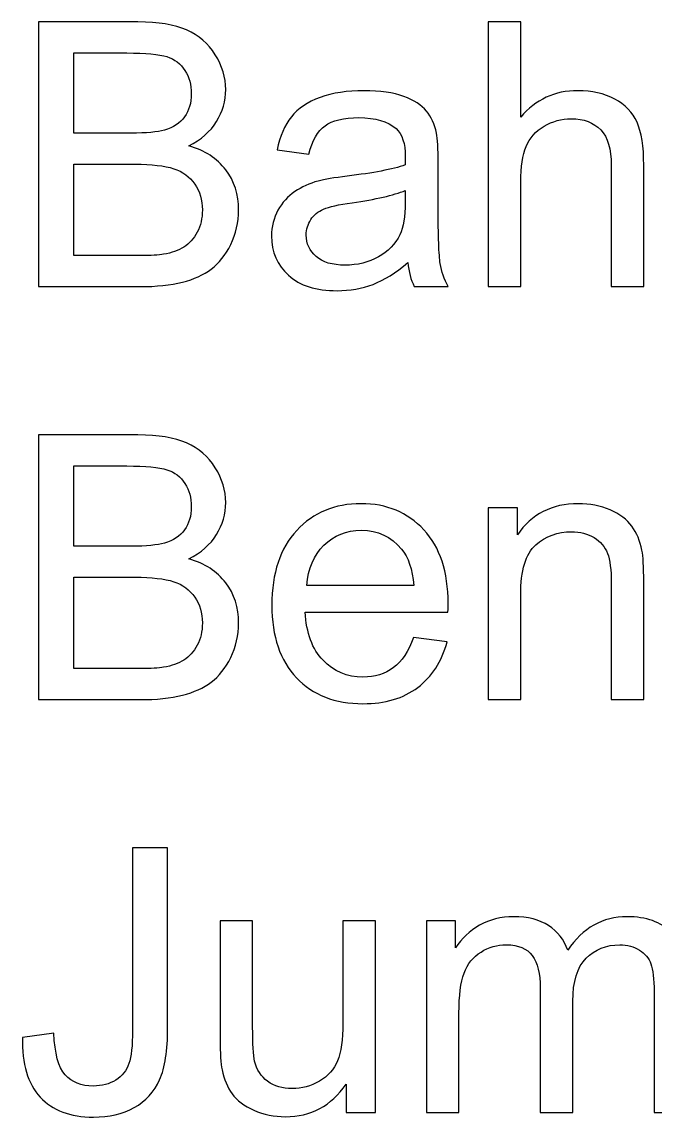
# Model space of a CAD drawing. Header units: millimetres. Extents: x -90 to 90, y -10 to 72.
# Drawn here: x -43.28 to -28.77, y 46.87 to 71.95 of the extents above; entities that cross this region are included whole.
import ezdxf

# ---------------------------------------------------------------- set-up
doc = ezdxf.new("R2010")
doc.units = ezdxf.units.MM
doc.header["$MEASUREMENT"] = 0
doc.layers.add('Layer 1', color=7, linetype='Continuous')

msp = doc.modelspace()

# ---------------------------------------------------------------- linework, layer by layer
at = {"layer": 'Layer 1', "color": 250}
for points, knots in [([(-42.8955, 65.8916), (-42.8955, 65.8916), (-42.8955, 71.9538), (-42.8955, 71.9538), (-42.8955, 71.9538), (-42.8955, 71.9538), (-40.6208, 71.9538), (-40.6208, 71.9538), (-40.6208, 71.9538), (-40.158, 71.9538), (-39.7868, 71.8931), (-39.506, 71.7703), (-39.506, 71.7703), (-39.2266, 71.6475), (-39.0079, 71.4585), (-38.8499, 71.203), (-38.8499, 71.203), (-38.6904, 70.949), (-38.6114, 70.6823), (-38.6114, 70.4029), (-38.6114, 70.4029), (-38.6114, 70.1447), (-38.6819, 69.9006), (-38.8216, 69.672), (-38.8216, 69.672), (-38.9613, 69.4434), (-39.173, 69.2585), (-39.4566, 69.1174), (-39.4566, 69.1174), (-39.0897, 69.0102), (-38.8075, 68.8267), (-38.6114, 68.5671), (-38.6114, 68.5671), (-38.4138, 68.3088), (-38.315, 68.0026), (-38.315, 67.6499), (-38.315, 67.6499), (-38.315, 67.3648), (-38.3757, 67.1009), (-38.4957, 66.8568), (-38.4957, 66.8568), (-38.6156, 66.6127), (-38.7638, 66.425), (-38.9402, 66.2924), (-38.9402, 66.2924), (-39.1166, 66.1611), (-39.3381, 66.0609), (-39.6034, 65.9932), (-39.6034, 65.9932), (-39.8701, 65.9255), (-40.1961, 65.8916), (-40.5827, 65.8916), (-40.5827, 65.8916), (-40.5827, 65.8916), (-42.8955, 65.8916), (-42.8955, 65.8916)], [0, 0, 0, 0, 0.0666667, 0.0666667, 0.0666667, 0.0666667, 0.1333333, 0.1333333, 0.1333333, 0.1333333, 0.2, 0.2, 0.2, 0.2, 0.2666667, 0.2666667, 0.2666667, 0.2666667, 0.3333333, 0.3333333, 0.3333333, 0.3333333, 0.4, 0.4, 0.4, 0.4, 0.4666667, 0.4666667, 0.4666667, 0.4666667, 0.5333333, 0.5333333, 0.5333333, 0.5333333, 0.6, 0.6, 0.6, 0.6, 0.6666667, 0.6666667, 0.6666667, 0.6666667, 0.7333333, 0.7333333, 0.7333333, 0.7333333, 0.8, 0.8, 0.8, 0.8, 0.8666667, 0.8666667, 0.8666667, 0.8666667, 1, 1, 1, 1]), ([(-32.5986, 65.8916), (-32.5986, 65.8916), (-32.5986, 71.9538), (-32.5986, 71.9538), (-32.5986, 71.9538), (-32.5986, 71.9538), (-31.8535, 71.9538), (-31.8535, 71.9538), (-31.8535, 71.9538), (-31.8535, 71.9538), (-31.8535, 69.7722), (-31.8535, 69.7722), (-31.8535, 69.7722), (-31.5078, 70.1772), (-31.0718, 70.379), (-30.544, 70.379), (-30.544, 70.379), (-30.2209, 70.379), (-29.9401, 70.3155), (-29.7002, 70.187), (-29.7002, 70.187), (-29.4617, 70.0586), (-29.2909, 69.8822), (-29.1879, 69.6565), (-29.1879, 69.6565), (-29.0849, 69.4307), (-29.0341, 69.1019), (-29.0341, 68.6729), (-29.0341, 68.6729), (-29.0341, 68.6729), (-29.0341, 65.8916), (-29.0341, 65.8916), (-29.0341, 65.8916), (-29.0341, 65.8916), (-29.7792, 65.8916), (-29.7792, 65.8916), (-29.7792, 65.8916), (-29.7792, 65.8916), (-29.7792, 68.6701), (-29.7792, 68.6701), (-29.7792, 68.6701), (-29.7792, 69.0412), (-29.8596, 69.3121), (-30.0191, 69.4815), (-30.0191, 69.4815), (-30.1799, 69.6508), (-30.4057, 69.7355), (-30.6992, 69.7355), (-30.6992, 69.7355), (-30.918, 69.7355), (-31.124, 69.679), (-31.3173, 69.5647), (-31.3173, 69.5647), (-31.5106, 69.4504), (-31.6475, 69.2952), (-31.7308, 69.0991), (-31.7308, 69.0991), (-31.8126, 68.9043), (-31.8535, 68.6348), (-31.8535, 68.2905), (-31.8535, 68.2905), (-31.8535, 68.2905), (-31.8535, 65.8916), (-31.8535, 65.8916), (-31.8535, 65.8916), (-31.8535, 65.8916), (-32.5986, 65.8916), (-32.5986, 65.8916)], [0, 0, 0, 0, 0.0555556, 0.0555556, 0.0555556, 0.0555556, 0.1111111, 0.1111111, 0.1111111, 0.1111111, 0.1666667, 0.1666667, 0.1666667, 0.1666667, 0.2222222, 0.2222222, 0.2222222, 0.2222222, 0.2777778, 0.2777778, 0.2777778, 0.2777778, 0.3333333, 0.3333333, 0.3333333, 0.3333333, 0.3888889, 0.3888889, 0.3888889, 0.3888889, 0.4444444, 0.4444444, 0.4444444, 0.4444444, 0.5, 0.5, 0.5, 0.5, 0.5555556, 0.5555556, 0.5555556, 0.5555556, 0.6111111, 0.6111111, 0.6111111, 0.6111111, 0.6666667, 0.6666667, 0.6666667, 0.6666667, 0.7222222, 0.7222222, 0.7222222, 0.7222222, 0.7777778, 0.7777778, 0.7777778, 0.7777778, 0.8333333, 0.8333333, 0.8333333, 0.8333333, 0.8888889, 0.8888889, 0.8888889, 0.8888889, 1, 1, 1, 1]), ([(-42.0912, 69.4053), (-42.0912, 69.4053), (-40.7803, 69.4053), (-40.7803, 69.4053), (-40.7803, 69.4053), (-40.4247, 69.4053), (-40.1693, 69.4293), (-40.0154, 69.4758), (-40.0154, 69.4758), (-39.8108, 69.5365), (-39.657, 69.6381), (-39.554, 69.7792), (-39.554, 69.7792), (-39.451, 69.9203), (-39.3988, 70.0967), (-39.3988, 70.3098), (-39.3988, 70.3098), (-39.3988, 70.5116), (-39.4468, 70.6894), (-39.5441, 70.8418), (-39.5441, 70.8418), (-39.6401, 70.9956), (-39.7784, 71.1014), (-39.9576, 71.1579), (-39.9576, 71.1579), (-40.1368, 71.2143), (-40.4444, 71.2426), (-40.879, 71.2426), (-40.879, 71.2426), (-40.879, 71.2426), (-42.0912, 71.2426), (-42.0912, 71.2426), (-42.0912, 71.2426), (-42.0912, 71.2426), (-42.0912, 69.4053), (-42.0912, 69.4053)], [0, 0, 0, 0, 0.1, 0.1, 0.1, 0.1, 0.2, 0.2, 0.2, 0.2, 0.3, 0.3, 0.3, 0.3, 0.4, 0.4, 0.4, 0.4, 0.5, 0.5, 0.5, 0.5, 0.6, 0.6, 0.6, 0.6, 0.7, 0.7, 0.7, 0.7, 0.8, 0.8, 0.8, 0.8, 1, 1, 1, 1]), ([(-34.4373, 66.4419), (-34.7139, 66.2063), (-34.9806, 66.0412), (-35.236, 65.9438), (-35.236, 65.9438), (-35.4914, 65.8464), (-35.7651, 65.7985), (-36.0587, 65.7985), (-36.0587, 65.7985), (-36.5413, 65.7985), (-36.9124, 65.9156), (-37.172, 66.1512), (-37.172, 66.1512), (-37.4317, 66.3855), (-37.5615, 66.6861), (-37.5615, 67.0515), (-37.5615, 67.0515), (-37.5615, 67.266), (-37.5121, 67.4622), (-37.4147, 67.64), (-37.4147, 67.64), (-37.316, 67.8178), (-37.1876, 67.9589), (-37.0295, 68.0661), (-37.0295, 68.0661), (-36.8701, 68.1734), (-36.6923, 68.2552), (-36.4933, 68.3103), (-36.4933, 68.3103), (-36.3465, 68.3484), (-36.125, 68.385), (-35.8301, 68.4217), (-35.8301, 68.4217), (-35.2289, 68.4923), (-34.7844, 68.5784), (-34.5008, 68.6771), (-34.5008, 68.6771), (-34.498, 68.7787), (-34.4966, 68.8437), (-34.4966, 68.8705), (-34.4966, 68.8705), (-34.4966, 69.1724), (-34.5671, 69.3855), (-34.7082, 69.5097), (-34.7082, 69.5097), (-34.8987, 69.6776), (-35.1824, 69.7609), (-35.5577, 69.7609), (-35.5577, 69.7609), (-35.9091, 69.7609), (-36.1687, 69.6988), (-36.3352, 69.576), (-36.3352, 69.576), (-36.5032, 69.4533), (-36.6259, 69.2359), (-36.7064, 68.9227), (-36.7064, 68.9227), (-36.7064, 68.9227), (-37.4345, 69.0243), (-37.4345, 69.0243), (-37.4345, 69.0243), (-37.3682, 69.3361), (-37.2595, 69.5887), (-37.1071, 69.7806), (-37.1071, 69.7806), (-36.9547, 69.9725), (-36.7346, 70.1193), (-36.4467, 70.2237), (-36.4467, 70.2237), (-36.1603, 70.3267), (-35.8258, 70.379), (-35.4476, 70.379), (-35.4476, 70.379), (-35.0723, 70.379), (-34.7661, 70.3352), (-34.5304, 70.2463), (-34.5304, 70.2463), (-34.2962, 70.1574), (-34.1226, 70.0473), (-34.0125, 69.9133), (-34.0125, 69.9133), (-33.9025, 69.7792), (-33.8249, 69.6099), (-33.7797, 69.4053), (-33.7797, 69.4053), (-33.7557, 69.2783), (-33.743, 69.0497), (-33.743, 68.7209), (-33.743, 68.7209), (-33.743, 68.7209), (-33.743, 67.7331), (-33.743, 67.7331), (-33.743, 67.7331), (-33.743, 67.0431), (-33.7275, 66.607), (-33.6965, 66.4222), (-33.6965, 66.4222), (-33.6668, 66.2373), (-33.6047, 66.0609), (-33.5144, 65.8916), (-33.5144, 65.8916), (-33.5144, 65.8916), (-34.2934, 65.8916), (-34.2934, 65.8916), (-34.2934, 65.8916), (-34.3681, 66.0482), (-34.4161, 66.2317), (-34.4373, 66.4419)], [0, 0, 0, 0, 0.0357143, 0.0357143, 0.0357143, 0.0357143, 0.0714286, 0.0714286, 0.0714286, 0.0714286, 0.1071429, 0.1071429, 0.1071429, 0.1071429, 0.1428571, 0.1428571, 0.1428571, 0.1428571, 0.1785714, 0.1785714, 0.1785714, 0.1785714, 0.2142857, 0.2142857, 0.2142857, 0.2142857, 0.25, 0.25, 0.25, 0.25, 0.2857143, 0.2857143, 0.2857143, 0.2857143, 0.3214286, 0.3214286, 0.3214286, 0.3214286, 0.3571429, 0.3571429, 0.3571429, 0.3571429, 0.3928571, 0.3928571, 0.3928571, 0.3928571, 0.4285714, 0.4285714, 0.4285714, 0.4285714, 0.4642857, 0.4642857, 0.4642857, 0.4642857, 0.5, 0.5, 0.5, 0.5, 0.5357143, 0.5357143, 0.5357143, 0.5357143, 0.5714286, 0.5714286, 0.5714286, 0.5714286, 0.6071429, 0.6071429, 0.6071429, 0.6071429, 0.6428571, 0.6428571, 0.6428571, 0.6428571, 0.6785714, 0.6785714, 0.6785714, 0.6785714, 0.7142857, 0.7142857, 0.7142857, 0.7142857, 0.75, 0.75, 0.75, 0.75, 0.7857143, 0.7857143, 0.7857143, 0.7857143, 0.8214286, 0.8214286, 0.8214286, 0.8214286, 0.8571429, 0.8571429, 0.8571429, 0.8571429, 0.8928571, 0.8928571, 0.8928571, 0.8928571, 0.9285714, 0.9285714, 0.9285714, 0.9285714, 1, 1, 1, 1]), ([(-42.0912, 66.6028), (-42.0912, 66.6028), (-40.5813, 66.6028), (-40.5813, 66.6028), (-40.5813, 66.6028), (-40.3217, 66.6028), (-40.1396, 66.6127), (-40.0338, 66.6324), (-40.0338, 66.6324), (-39.8503, 66.6649), (-39.6951, 66.7199), (-39.5709, 66.7975), (-39.5709, 66.7975), (-39.4468, 66.8751), (-39.3452, 66.988), (-39.2647, 67.1362), (-39.2647, 67.1362), (-39.1843, 67.2844), (-39.1448, 67.4551), (-39.1448, 67.6484), (-39.1448, 67.6484), (-39.1448, 67.8756), (-39.2026, 68.0718), (-39.3198, 68.2397), (-39.3198, 68.2397), (-39.4355, 68.4076), (-39.5963, 68.5247), (-39.8024, 68.5925), (-39.8024, 68.5925), (-40.007, 68.6602), (-40.3033, 68.6941), (-40.6885, 68.6941), (-40.6885, 68.6941), (-40.6885, 68.6941), (-42.0912, 68.6941), (-42.0912, 68.6941), (-42.0912, 68.6941), (-42.0912, 68.6941), (-42.0912, 66.6028), (-42.0912, 66.6028)], [0, 0, 0, 0, 0.0909091, 0.0909091, 0.0909091, 0.0909091, 0.1818182, 0.1818182, 0.1818182, 0.1818182, 0.2727273, 0.2727273, 0.2727273, 0.2727273, 0.3636364, 0.3636364, 0.3636364, 0.3636364, 0.4545455, 0.4545455, 0.4545455, 0.4545455, 0.5454545, 0.5454545, 0.5454545, 0.5454545, 0.6363636, 0.6363636, 0.6363636, 0.6363636, 0.7272727, 0.7272727, 0.7272727, 0.7272727, 0.8181818, 0.8181818, 0.8181818, 0.8181818, 1, 1, 1, 1]), ([(-34.4966, 68.0929), (-34.7675, 67.9829), (-35.1739, 67.8897), (-35.7158, 67.8135), (-35.7158, 67.8135), (-36.0234, 67.7698), (-36.2407, 67.7204), (-36.3677, 67.6654), (-36.3677, 67.6654), (-36.4947, 67.6103), (-36.5921, 67.5299), (-36.6612, 67.4255), (-36.6612, 67.4255), (-36.7304, 67.3197), (-36.7656, 67.2025), (-36.7656, 67.0727), (-36.7656, 67.0727), (-36.7656, 66.8766), (-36.6908, 66.7115), (-36.5399, 66.5802), (-36.5399, 66.5802), (-36.3889, 66.449), (-36.1687, 66.3827), (-35.8794, 66.3827), (-35.8794, 66.3827), (-35.593, 66.3827), (-35.3376, 66.4448), (-35.1132, 66.5703), (-35.1132, 66.5703), (-34.8903, 66.6945), (-34.7252, 66.8653), (-34.6207, 67.0812), (-34.6207, 67.0812), (-34.5403, 67.2491), (-34.5008, 67.496), (-34.5008, 67.822), (-34.5008, 67.822), (-34.5008, 67.822), (-34.4966, 68.0929), (-34.4966, 68.0929)], [0, 0, 0, 0, 0.0909091, 0.0909091, 0.0909091, 0.0909091, 0.1818182, 0.1818182, 0.1818182, 0.1818182, 0.2727273, 0.2727273, 0.2727273, 0.2727273, 0.3636364, 0.3636364, 0.3636364, 0.3636364, 0.4545455, 0.4545455, 0.4545455, 0.4545455, 0.5454545, 0.5454545, 0.5454545, 0.5454545, 0.6363636, 0.6363636, 0.6363636, 0.6363636, 0.7272727, 0.7272727, 0.7272727, 0.7272727, 0.8181818, 0.8181818, 0.8181818, 0.8181818, 1, 1, 1, 1]), ([(-42.8955, 56.4329), (-42.8955, 56.4329), (-42.8955, 62.4951), (-42.8955, 62.4951), (-42.8955, 62.4951), (-42.8955, 62.4951), (-40.6208, 62.4951), (-40.6208, 62.4951), (-40.6208, 62.4951), (-40.158, 62.4951), (-39.7868, 62.4344), (-39.506, 62.3116), (-39.506, 62.3116), (-39.2266, 62.1888), (-39.0079, 61.9998), (-38.8499, 61.7443), (-38.8499, 61.7443), (-38.6904, 61.4903), (-38.6114, 61.2236), (-38.6114, 60.9442), (-38.6114, 60.9442), (-38.6114, 60.686), (-38.6819, 60.4419), (-38.8216, 60.2133), (-38.8216, 60.2133), (-38.9613, 59.9847), (-39.173, 59.7998), (-39.4566, 59.6587), (-39.4566, 59.6587), (-39.0897, 59.5515), (-38.8075, 59.368), (-38.6114, 59.1084), (-38.6114, 59.1084), (-38.4138, 58.8501), (-38.315, 58.5439), (-38.315, 58.1912), (-38.315, 58.1912), (-38.315, 57.9061), (-38.3757, 57.6422), (-38.4957, 57.3981), (-38.4957, 57.3981), (-38.6156, 57.154), (-38.7638, 56.9663), (-38.9402, 56.8337), (-38.9402, 56.8337), (-39.1166, 56.7024), (-39.3381, 56.6022), (-39.6034, 56.5345), (-39.6034, 56.5345), (-39.8701, 56.4668), (-40.1961, 56.4329), (-40.5827, 56.4329), (-40.5827, 56.4329), (-40.5827, 56.4329), (-42.8955, 56.4329), (-42.8955, 56.4329)], [0, 0, 0, 0, 0.0666667, 0.0666667, 0.0666667, 0.0666667, 0.1333333, 0.1333333, 0.1333333, 0.1333333, 0.2, 0.2, 0.2, 0.2, 0.2666667, 0.2666667, 0.2666667, 0.2666667, 0.3333333, 0.3333333, 0.3333333, 0.3333333, 0.4, 0.4, 0.4, 0.4, 0.4666667, 0.4666667, 0.4666667, 0.4666667, 0.5333333, 0.5333333, 0.5333333, 0.5333333, 0.6, 0.6, 0.6, 0.6, 0.6666667, 0.6666667, 0.6666667, 0.6666667, 0.7333333, 0.7333333, 0.7333333, 0.7333333, 0.8, 0.8, 0.8, 0.8, 0.8666667, 0.8666667, 0.8666667, 0.8666667, 1, 1, 1, 1]), ([(-42.0912, 59.9466), (-42.0912, 59.9466), (-40.7803, 59.9466), (-40.7803, 59.9466), (-40.7803, 59.9466), (-40.4247, 59.9466), (-40.1693, 59.9706), (-40.0154, 60.0171), (-40.0154, 60.0171), (-39.8108, 60.0778), (-39.657, 60.1794), (-39.554, 60.3205), (-39.554, 60.3205), (-39.451, 60.4616), (-39.3988, 60.638), (-39.3988, 60.8511), (-39.3988, 60.8511), (-39.3988, 61.0529), (-39.4468, 61.2307), (-39.5441, 61.3831), (-39.5441, 61.3831), (-39.6401, 61.5369), (-39.7784, 61.6427), (-39.9576, 61.6992), (-39.9576, 61.6992), (-40.1368, 61.7556), (-40.4444, 61.7839), (-40.879, 61.7839), (-40.879, 61.7839), (-40.879, 61.7839), (-42.0912, 61.7839), (-42.0912, 61.7839), (-42.0912, 61.7839), (-42.0912, 61.7839), (-42.0912, 59.9466), (-42.0912, 59.9466)], [0, 0, 0, 0, 0.1, 0.1, 0.1, 0.1, 0.2, 0.2, 0.2, 0.2, 0.3, 0.3, 0.3, 0.3, 0.4, 0.4, 0.4, 0.4, 0.5, 0.5, 0.5, 0.5, 0.6, 0.6, 0.6, 0.6, 0.7, 0.7, 0.7, 0.7, 0.8, 0.8, 0.8, 0.8, 1, 1, 1, 1]), ([(-34.3103, 57.8553), (-34.3103, 57.8553), (-33.5398, 57.7537), (-33.5398, 57.7537), (-33.5398, 57.7537), (-33.6598, 57.3064), (-33.8841, 56.9578), (-34.2115, 56.7109), (-34.2115, 56.7109), (-34.5389, 56.4639), (-34.9566, 56.3398), (-35.466, 56.3398), (-35.466, 56.3398), (-36.1066, 56.3398), (-36.6146, 56.5373), (-36.99, 56.9324), (-36.99, 56.9324), (-37.3654, 57.3261), (-37.553, 57.8807), (-37.553, 58.5933), (-37.553, 58.5933), (-37.553, 59.3299), (-37.3639, 59.9028), (-36.9844, 60.3092), (-36.9844, 60.3092), (-36.6048, 60.7171), (-36.1123, 60.9203), (-35.5069, 60.9203), (-35.5069, 60.9203), (-34.9213, 60.9203), (-34.4429, 60.7213), (-34.0718, 60.3219), (-34.0718, 60.3219), (-33.7007, 59.9226), (-33.5144, 59.361), (-33.5144, 58.6371), (-33.5144, 58.6371), (-33.5144, 58.5933), (-33.5158, 58.527), (-33.5186, 58.4395), (-33.5186, 58.4395), (-33.5186, 58.4395), (-36.791, 58.4395), (-36.791, 58.4395), (-36.791, 58.4395), (-36.7628, 57.9583), (-36.6273, 57.5886), (-36.3818, 57.3332), (-36.3818, 57.3332), (-36.1377, 57.0778), (-35.8315, 56.9494), (-35.466, 56.9494), (-35.466, 56.9494), (-35.1936, 56.9494), (-34.9608, 57.0213), (-34.7689, 57.1653), (-34.7689, 57.1653), (-34.5756, 57.3092), (-34.4232, 57.5392), (-34.3103, 57.8553)], [0, 0, 0, 0, 0.0625, 0.0625, 0.0625, 0.0625, 0.125, 0.125, 0.125, 0.125, 0.1875, 0.1875, 0.1875, 0.1875, 0.25, 0.25, 0.25, 0.25, 0.3125, 0.3125, 0.3125, 0.3125, 0.375, 0.375, 0.375, 0.375, 0.4375, 0.4375, 0.4375, 0.4375, 0.5, 0.5, 0.5, 0.5, 0.5625, 0.5625, 0.5625, 0.5625, 0.625, 0.625, 0.625, 0.625, 0.6875, 0.6875, 0.6875, 0.6875, 0.75, 0.75, 0.75, 0.75, 0.8125, 0.8125, 0.8125, 0.8125, 0.875, 0.875, 0.875, 0.875, 1, 1, 1, 1]), ([(-32.5986, 56.4329), (-32.5986, 56.4329), (-32.5986, 60.8271), (-32.5986, 60.8271), (-32.5986, 60.8271), (-32.5986, 60.8271), (-31.9297, 60.8271), (-31.9297, 60.8271), (-31.9297, 60.8271), (-31.9297, 60.8271), (-31.9297, 60.2034), (-31.9297, 60.2034), (-31.9297, 60.2034), (-31.608, 60.6818), (-31.1423, 60.9203), (-30.5341, 60.9203), (-30.5341, 60.9203), (-30.2688, 60.9203), (-30.0261, 60.8723), (-29.8046, 60.7777), (-29.8046, 60.7777), (-29.583, 60.6832), (-29.4165, 60.5576), (-29.3065, 60.4038), (-29.3065, 60.4038), (-29.1964, 60.25), (-29.1188, 60.0665), (-29.075, 59.8549), (-29.075, 59.8549), (-29.0482, 59.7166), (-29.0341, 59.4753), (-29.0341, 59.131), (-29.0341, 59.131), (-29.0341, 59.131), (-29.0341, 56.4329), (-29.0341, 56.4329), (-29.0341, 56.4329), (-29.0341, 56.4329), (-29.7792, 56.4329), (-29.7792, 56.4329), (-29.7792, 56.4329), (-29.7792, 56.4329), (-29.7792, 59.1027), (-29.7792, 59.1027), (-29.7792, 59.1027), (-29.7792, 59.4061), (-29.8074, 59.6333), (-29.8653, 59.7829), (-29.8653, 59.7829), (-29.9231, 59.9325), (-30.0261, 60.0524), (-30.1729, 60.1427), (-30.1729, 60.1427), (-30.3196, 60.2316), (-30.4932, 60.2768), (-30.6908, 60.2768), (-30.6908, 60.2768), (-31.0069, 60.2768), (-31.2792, 60.1766), (-31.5092, 59.9748), (-31.5092, 59.9748), (-31.7392, 59.7744), (-31.8535, 59.392), (-31.8535, 58.8304), (-31.8535, 58.8304), (-31.8535, 58.8304), (-31.8535, 56.4329), (-31.8535, 56.4329), (-31.8535, 56.4329), (-31.8535, 56.4329), (-32.5986, 56.4329), (-32.5986, 56.4329)], [0, 0, 0, 0, 0.0526316, 0.0526316, 0.0526316, 0.0526316, 0.1052632, 0.1052632, 0.1052632, 0.1052632, 0.1578947, 0.1578947, 0.1578947, 0.1578947, 0.2105263, 0.2105263, 0.2105263, 0.2105263, 0.2631579, 0.2631579, 0.2631579, 0.2631579, 0.3157895, 0.3157895, 0.3157895, 0.3157895, 0.3684211, 0.3684211, 0.3684211, 0.3684211, 0.4210526, 0.4210526, 0.4210526, 0.4210526, 0.4736842, 0.4736842, 0.4736842, 0.4736842, 0.5263158, 0.5263158, 0.5263158, 0.5263158, 0.5789474, 0.5789474, 0.5789474, 0.5789474, 0.6315789, 0.6315789, 0.6315789, 0.6315789, 0.6842105, 0.6842105, 0.6842105, 0.6842105, 0.7368421, 0.7368421, 0.7368421, 0.7368421, 0.7894737, 0.7894737, 0.7894737, 0.7894737, 0.8421053, 0.8421053, 0.8421053, 0.8421053, 0.8947368, 0.8947368, 0.8947368, 0.8947368, 1, 1, 1, 1]), ([(-36.7487, 59.0491), (-36.7487, 59.0491), (-34.3018, 59.0491), (-34.3018, 59.0491), (-34.3018, 59.0491), (-34.3343, 59.4188), (-34.4288, 59.6954), (-34.5826, 59.8803), (-34.5826, 59.8803), (-34.8183, 60.1667), (-35.1259, 60.3106), (-35.5027, 60.3106), (-35.5027, 60.3106), (-35.8442, 60.3106), (-36.1306, 60.1963), (-36.3635, 59.9677), (-36.3635, 59.9677), (-36.5949, 59.7391), (-36.7233, 59.4329), (-36.7487, 59.0491)], [0, 0, 0, 0, 0.1666667, 0.1666667, 0.1666667, 0.1666667, 0.3333333, 0.3333333, 0.3333333, 0.3333333, 0.5, 0.5, 0.5, 0.5, 0.6666667, 0.6666667, 0.6666667, 0.6666667, 1, 1, 1, 1]), ([(-42.0912, 57.1441), (-42.0912, 57.1441), (-40.5813, 57.1441), (-40.5813, 57.1441), (-40.5813, 57.1441), (-40.3217, 57.1441), (-40.1396, 57.154), (-40.0338, 57.1737), (-40.0338, 57.1737), (-39.8503, 57.2062), (-39.6951, 57.2612), (-39.5709, 57.3388), (-39.5709, 57.3388), (-39.4468, 57.4164), (-39.3452, 57.5293), (-39.2647, 57.6775), (-39.2647, 57.6775), (-39.1843, 57.8257), (-39.1448, 57.9964), (-39.1448, 58.1897), (-39.1448, 58.1897), (-39.1448, 58.4169), (-39.2026, 58.6131), (-39.3198, 58.781), (-39.3198, 58.781), (-39.4355, 58.9489), (-39.5963, 59.066), (-39.8024, 59.1338), (-39.8024, 59.1338), (-40.007, 59.2015), (-40.3033, 59.2354), (-40.6885, 59.2354), (-40.6885, 59.2354), (-40.6885, 59.2354), (-42.0912, 59.2354), (-42.0912, 59.2354), (-42.0912, 59.2354), (-42.0912, 59.2354), (-42.0912, 57.1441), (-42.0912, 57.1441)], [0, 0, 0, 0, 0.0909091, 0.0909091, 0.0909091, 0.0909091, 0.1818182, 0.1818182, 0.1818182, 0.1818182, 0.2727273, 0.2727273, 0.2727273, 0.2727273, 0.3636364, 0.3636364, 0.3636364, 0.3636364, 0.4545455, 0.4545455, 0.4545455, 0.4545455, 0.5454545, 0.5454545, 0.5454545, 0.5454545, 0.6363636, 0.6363636, 0.6363636, 0.6363636, 0.7272727, 0.7272727, 0.7272727, 0.7272727, 0.8181818, 0.8181818, 0.8181818, 0.8181818, 1, 1, 1, 1]), ([(-43.2681, 48.6958), (-43.2681, 48.6958), (-42.5484, 48.7945), (-42.5484, 48.7945), (-42.5484, 48.7945), (-42.5286, 48.3303), (-42.4426, 48.0128), (-42.2888, 47.8406), (-42.2888, 47.8406), (-42.1349, 47.6699), (-41.9204, 47.5838), (-41.6481, 47.5838), (-41.6481, 47.5838), (-41.4477, 47.5838), (-41.2742, 47.6304), (-41.1288, 47.7221), (-41.1288, 47.7221), (-40.9835, 47.8152), (-40.8819, 47.9408), (-40.8268, 48.0989), (-40.8268, 48.0989), (-40.7718, 48.2569), (-40.745, 48.5109), (-40.745, 48.858), (-40.745, 48.858), (-40.745, 48.858), (-40.745, 53.0364), (-40.745, 53.0364), (-40.745, 53.0364), (-40.745, 53.0364), (-39.9407, 53.0364), (-39.9407, 53.0364), (-39.9407, 53.0364), (-39.9407, 53.0364), (-39.9407, 48.906), (-39.9407, 48.906), (-39.9407, 48.906), (-39.9407, 48.3994), (-40.0013, 48.0071), (-40.1241, 47.7277), (-40.1241, 47.7277), (-40.2469, 47.4497), (-40.4402, 47.2381), (-40.7069, 47.0913), (-40.7069, 47.0913), (-40.9722, 46.946), (-41.284, 46.8726), (-41.641, 46.8726), (-41.641, 46.8726), (-42.173, 46.8726), (-42.5794, 47.025), (-42.8617, 47.3312), (-42.8617, 47.3312), (-43.1439, 47.6374), (-43.2794, 48.0918), (-43.2681, 48.6958)], [0, 0, 0, 0, 0.0666667, 0.0666667, 0.0666667, 0.0666667, 0.1333333, 0.1333333, 0.1333333, 0.1333333, 0.2, 0.2, 0.2, 0.2, 0.2666667, 0.2666667, 0.2666667, 0.2666667, 0.3333333, 0.3333333, 0.3333333, 0.3333333, 0.4, 0.4, 0.4, 0.4, 0.4666667, 0.4666667, 0.4666667, 0.4666667, 0.5333333, 0.5333333, 0.5333333, 0.5333333, 0.6, 0.6, 0.6, 0.6, 0.6666667, 0.6666667, 0.6666667, 0.6666667, 0.7333333, 0.7333333, 0.7333333, 0.7333333, 0.8, 0.8, 0.8, 0.8, 0.8666667, 0.8666667, 0.8666667, 0.8666667, 1, 1, 1, 1]), ([(-34.0125, 46.9742), (-34.0125, 46.9742), (-34.0125, 51.3684), (-34.0125, 51.3684), (-34.0125, 51.3684), (-34.0125, 51.3684), (-33.3436, 51.3684), (-33.3436, 51.3684), (-33.3436, 51.3684), (-33.3436, 51.3684), (-33.3436, 50.7475), (-33.3436, 50.7475), (-33.3436, 50.7475), (-33.2068, 50.962), (-33.0233, 51.1356), (-32.7947, 51.2654), (-32.7947, 51.2654), (-32.5661, 51.3966), (-32.3065, 51.4616), (-32.0144, 51.4616), (-32.0144, 51.4616), (-31.6898, 51.4616), (-31.4231, 51.3938), (-31.2157, 51.2598), (-31.2157, 51.2598), (-31.0082, 51.1243), (-30.8615, 50.9366), (-30.7768, 50.6939), (-30.7768, 50.6939), (-30.4269, 51.2061), (-29.9739, 51.4616), (-29.4151, 51.4616), (-29.4151, 51.4616), (-28.9776, 51.4616), (-28.6404, 51.3416), (-28.4061, 51.1003), (-28.4061, 51.1003), (-28.1705, 50.859), (-28.0519, 50.4879), (-28.0519, 49.9869), (-28.0519, 49.9869), (-28.0519, 49.9869), (-28.0519, 46.9742), (-28.0519, 46.9742), (-28.0519, 46.9742), (-28.0519, 46.9742), (-28.797, 46.9742), (-28.797, 46.9742), (-28.797, 46.9742), (-28.797, 46.9742), (-28.797, 49.74), (-28.797, 49.74), (-28.797, 49.74), (-28.797, 50.0363), (-28.8224, 50.2508), (-28.8704, 50.382), (-28.8704, 50.382), (-28.9184, 50.5133), (-29.0059, 50.6177), (-29.1343, 50.6981), (-29.1343, 50.6981), (-29.2613, 50.7786), (-29.4108, 50.8181), (-29.5816, 50.8181), (-29.5816, 50.8181), (-29.892, 50.8181), (-30.1489, 50.7151), (-30.3535, 50.5105), (-30.3535, 50.5105), (-30.5581, 50.3044), (-30.6597, 49.9756), (-30.6597, 49.5241), (-30.6597, 49.5241), (-30.6597, 49.5241), (-30.6597, 46.9742), (-30.6597, 46.9742), (-30.6597, 46.9742), (-30.6597, 46.9742), (-31.4048, 46.9742), (-31.4048, 46.9742), (-31.4048, 46.9742), (-31.4048, 46.9742), (-31.4048, 49.8261), (-31.4048, 49.8261), (-31.4048, 49.8261), (-31.4048, 50.1563), (-31.4654, 50.4046), (-31.5868, 50.5697), (-31.5868, 50.5697), (-31.7081, 50.7348), (-31.9071, 50.8181), (-32.1823, 50.8181), (-32.1823, 50.8181), (-32.3911, 50.8181), (-32.5844, 50.763), (-32.7622, 50.653), (-32.7622, 50.653), (-32.94, 50.5429), (-33.0685, 50.382), (-33.1489, 50.169), (-33.1489, 50.169), (-33.2279, 49.9573), (-33.2674, 49.6511), (-33.2674, 49.2517), (-33.2674, 49.2517), (-33.2674, 49.2517), (-33.2674, 46.9742), (-33.2674, 46.9742), (-33.2674, 46.9742), (-33.2674, 46.9742), (-34.0125, 46.9742), (-34.0125, 46.9742)], [0, 0, 0, 0, 0.0344828, 0.0344828, 0.0344828, 0.0344828, 0.0689655, 0.0689655, 0.0689655, 0.0689655, 0.1034483, 0.1034483, 0.1034483, 0.1034483, 0.137931, 0.137931, 0.137931, 0.137931, 0.1724138, 0.1724138, 0.1724138, 0.1724138, 0.2068966, 0.2068966, 0.2068966, 0.2068966, 0.2413793, 0.2413793, 0.2413793, 0.2413793, 0.2758621, 0.2758621, 0.2758621, 0.2758621, 0.3103448, 0.3103448, 0.3103448, 0.3103448, 0.3448276, 0.3448276, 0.3448276, 0.3448276, 0.3793103, 0.3793103, 0.3793103, 0.3793103, 0.4137931, 0.4137931, 0.4137931, 0.4137931, 0.4482759, 0.4482759, 0.4482759, 0.4482759, 0.4827586, 0.4827586, 0.4827586, 0.4827586, 0.5172414, 0.5172414, 0.5172414, 0.5172414, 0.5517241, 0.5517241, 0.5517241, 0.5517241, 0.5862069, 0.5862069, 0.5862069, 0.5862069, 0.6206897, 0.6206897, 0.6206897, 0.6206897, 0.6551724, 0.6551724, 0.6551724, 0.6551724, 0.6896552, 0.6896552, 0.6896552, 0.6896552, 0.7241379, 0.7241379, 0.7241379, 0.7241379, 0.7586207, 0.7586207, 0.7586207, 0.7586207, 0.7931034, 0.7931034, 0.7931034, 0.7931034, 0.8275862, 0.8275862, 0.8275862, 0.8275862, 0.862069, 0.862069, 0.862069, 0.862069, 0.8965517, 0.8965517, 0.8965517, 0.8965517, 0.9310345, 0.9310345, 0.9310345, 0.9310345, 1, 1, 1, 1]), ([(-35.8512, 46.9742), (-35.8512, 46.9742), (-35.8512, 47.6275), (-35.8512, 47.6275), (-35.8512, 47.6275), (-36.1927, 47.1294), (-36.6555, 46.8811), (-37.2411, 46.8811), (-37.2411, 46.8811), (-37.4994, 46.8811), (-37.7407, 46.9305), (-37.965, 47.0292), (-37.965, 47.0292), (-38.1894, 47.1294), (-38.3559, 47.2536), (-38.4646, 47.4032), (-38.4646, 47.4032), (-38.5732, 47.5542), (-38.6494, 47.7376), (-38.6932, 47.9549), (-38.6932, 47.9549), (-38.7228, 48.1017), (-38.7383, 48.3331), (-38.7383, 48.6492), (-38.7383, 48.6492), (-38.7383, 48.6492), (-38.7383, 51.3684), (-38.7383, 51.3684), (-38.7383, 51.3684), (-38.7383, 51.3684), (-37.9933, 51.3684), (-37.9933, 51.3684), (-37.9933, 51.3684), (-37.9933, 51.3684), (-37.9933, 48.9371), (-37.9933, 48.9371), (-37.9933, 48.9371), (-37.9933, 48.549), (-37.9777, 48.2865), (-37.9481, 48.1525), (-37.9481, 48.1525), (-37.9015, 47.9563), (-37.8028, 47.8039), (-37.6504, 47.6925), (-37.6504, 47.6925), (-37.4994, 47.581), (-37.3131, 47.5245), (-37.0901, 47.5245), (-37.0901, 47.5245), (-36.8672, 47.5245), (-36.6583, 47.581), (-36.4636, 47.6953), (-36.4636, 47.6953), (-36.2689, 47.8096), (-36.1306, 47.9662), (-36.0487, 48.1624), (-36.0487, 48.1624), (-35.9683, 48.3585), (-35.9274, 48.645), (-35.9274, 49.0189), (-35.9274, 49.0189), (-35.9274, 49.0189), (-35.9274, 51.3684), (-35.9274, 51.3684), (-35.9274, 51.3684), (-35.9274, 51.3684), (-35.1823, 51.3684), (-35.1823, 51.3684), (-35.1823, 51.3684), (-35.1823, 51.3684), (-35.1823, 46.9742), (-35.1823, 46.9742), (-35.1823, 46.9742), (-35.1823, 46.9742), (-35.8512, 46.9742), (-35.8512, 46.9742)], [0, 0, 0, 0, 0.05, 0.05, 0.05, 0.05, 0.1, 0.1, 0.1, 0.1, 0.15, 0.15, 0.15, 0.15, 0.2, 0.2, 0.2, 0.2, 0.25, 0.25, 0.25, 0.25, 0.3, 0.3, 0.3, 0.3, 0.35, 0.35, 0.35, 0.35, 0.4, 0.4, 0.4, 0.4, 0.45, 0.45, 0.45, 0.45, 0.5, 0.5, 0.5, 0.5, 0.55, 0.55, 0.55, 0.55, 0.6, 0.6, 0.6, 0.6, 0.65, 0.65, 0.65, 0.65, 0.7, 0.7, 0.7, 0.7, 0.75, 0.75, 0.75, 0.75, 0.8, 0.8, 0.8, 0.8, 0.85, 0.85, 0.85, 0.85, 0.9, 0.9, 0.9, 0.9, 1, 1, 1, 1])]:
    msp.add_open_spline(points, degree=3, knots=knots, dxfattribs=at)

doc.saveas('drawing.dxf')
